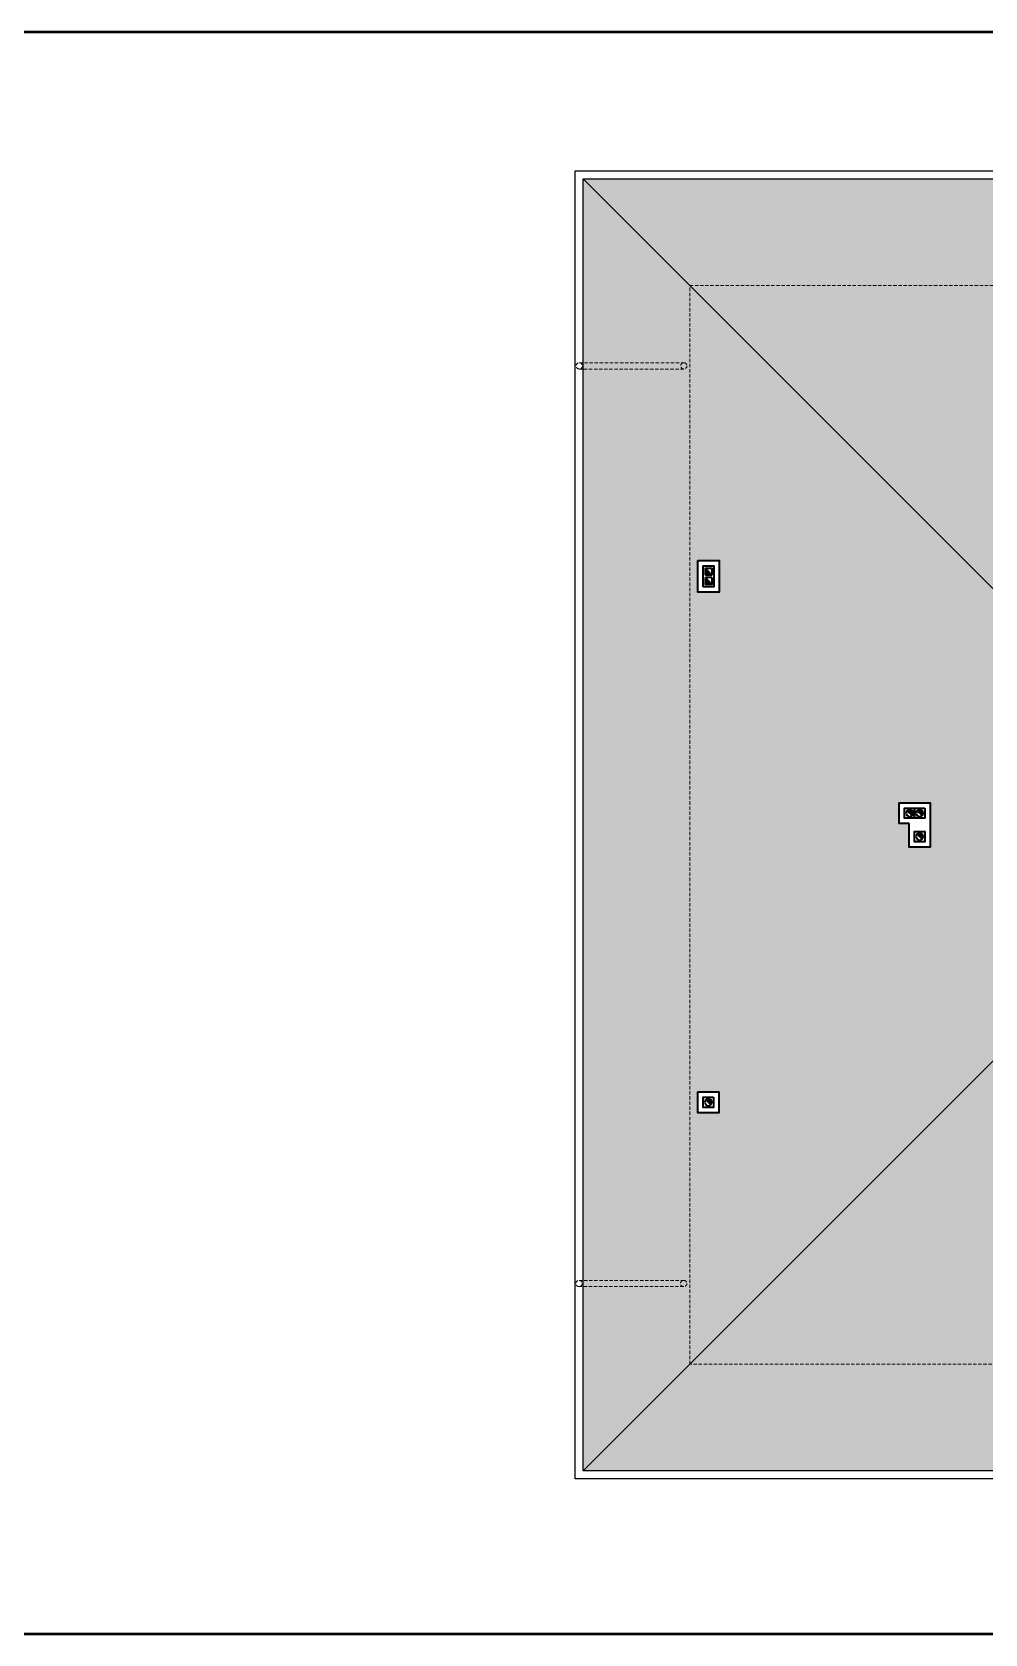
# Model space of a CAD drawing. Header units: millimetres. Extents: x 1852829 to 1882754, y -270850 to -231658.
# Drawn here: x 1867490 to 1869275, y -270850 to -267850 of the extents above; entities that cross this region are included whole.
import ezdxf

# ---------------------------------------------------------------- set-up
doc = ezdxf.new("R2010")
doc.units = ezdxf.units.MM
doc.linetypes.add('izdüşüm ön', pattern=[9.525, 6.35, -3.175])
for name, color, linetype, lineweight in [('a_duvar', 251, 'Continuous', 35), ('a_görünüş', 32, 'Continuous', 25), ('a_hatch_misc', 251, 'Continuous', 15), ('a_izdüşüm_ön', 6, 'izdüşüm ön', 9), ('a_çerçeve_line', 7, 'Continuous', 50)]:
    doc.layers.add(name, color=color, linetype=linetype, lineweight=lineweight)

# ---------------------------------------------------------------- blocks, each defined once
blk = doc.blocks.new('baca_şönt')
at = {"layer": 'a_duvar'}
h = blk.add_hatch(color=256, dxfattribs=at)
h.dxf.hatch_style = 1
h.paths.add_polyline_path([(21.5, -5), (21.5, -17), (35, -17)])
h.paths.add_polyline_path([(4, -5), (4, -17), (17.5, -17)])
for p, q in [((4, -5), (17.5, -17)), ((17.5, -5), (17.5, -17)), ((21.5, -5), (21.5, -17)), ((21.5, -5), (35, -17))]:
    blk.add_line(p, q, dxfattribs=at)
blk.add_lwpolyline([(0, -21), (39, -21), (39, -1), (0, -1)], close=True, dxfattribs=at)
for points in [[(17.5, -5), (4, -5), (4, -17), (17.5, -17)], [(21.5, -17), (35, -17), (35, -5), (21.5, -5)]]:
    blk.add_lwpolyline(points, dxfattribs=at)
blk = doc.blocks.new('baca_müstakil')
at = {"layer": 'a_duvar'}
h = blk.add_hatch(color=256, dxfattribs=at)
h.dxf.hatch_style = 1
h.paths.add_polyline_path([(4.9, -4.9, 0.198912), (3, -9.5, 0.668179), (14.1, -14.1)])
blk.add_line((4.9, -4.9), (14.1, -14.1), dxfattribs=at)
blk.add_lwpolyline([(0, -19), (19, -19), (19, 0), (0, 0)], close=True, dxfattribs=at)
blk.add_circle((9.5, -9.5), 6.5, dxfattribs=at)

msp = doc.modelspace()

# ---------------------------------------------------------------- hatches: boundary and pattern name
at = {"layer": 'a_hatch_misc', "ltscale": 10}
h = msp.add_hatch(dxfattribs=at)
h.set_pattern_fill('AR-RSHKE', color=256, scale=0.15, angle=180)
h.set_pattern_definition([(180, (-86834.217, -24943.233), (-97.155, -45.72), [22.86, -19.05, 26.67, -11.43, 34.29, -15.24]), (180, (-86857.077, -24945.14), (-97.155, -45.72), [19.05, -72.39, 15.24, -22.86]), (180, (-86902.797, -24940.376), (-97.155, -45.72), [11.43, -118.11]), (270, (-86834.217, -24943.233), (32.385, -45.72), [43.815, -139.065]), (270, (-86857.077, -24943.233), (32.385, -45.72), [42.8625, -140.0175]), (270, (-86876.127, -24943.233), (32.385, -45.72), [40.005, -142.875]), (270, (-86902.797, -24940.376), (32.385, -45.72), [43.815, -139.065]), (270, (-86914.227, -24940.376), (32.385, -45.72), [43.815, -139.065]), (270, (-86948.517, -24943.233), (32.385, -45.72), [41.91, -140.97])])
h.paths.add_polyline_path([(1869542.7, -268839.5), (1869542.7, -268919.5), (1869462.7, -268919.5), (1869462.7, -268839.5)], flags=16)
h.paths.add_polyline_path([(1869982.7, -268839.5), (1870062.7, -268839.5), (1870062.7, -268919.5), (1869982.7, -268919.5)], flags=16)
h.paths.add_polyline_path([(1869711.7, -268942.6), (1869711.7, -268854.6), (1869799.7, -268854.6), (1869799.7, -268942.6)], flags=16)
h.paths.add_polyline_path([(1871002.7, -268124.5), (1868522.7, -268124.5), (1869565.7, -269167.5), (1869959.7, -269167.5)])
h = msp.add_hatch(dxfattribs=at)
h.set_pattern_fill('AR-RSHKE', color=256, scale=0.15, angle=270)
h.set_pattern_definition([(270, (-86834.217, -24943.233), (45.72, -97.155), [22.86, -19.05, 26.67, -11.43, 34.29, -15.24]), (270, (-86832.312, -24966.093), (45.72, -97.155), [19.05, -72.39, 15.24, -22.86]), (270, (-86837.075, -25011.813), (45.72, -97.155), [11.43, -118.11]), (0, (-86834.217, -24943.233), (45.72, 32.385), [43.815, -139.065]), (0, (-86834.217, -24966.093), (45.72, 32.385), [42.8625, -140.0175]), (0, (-86834.217, -24985.143), (45.72, 32.385), [40.005, -142.875]), (0, (-86837.075, -25011.813), (45.72, 32.385), [43.815, -139.065]), (0, (-86837.075, -25023.243), (45.72, 32.385), [43.815, -139.065]), (0, (-86834.217, -25057.533), (45.72, 32.385), [41.91, -140.97])])
h.paths.add_polyline_path([(1869387.7, -269397), (1869317.7, -269397), (1869317.7, -269272), (1869385.7, -269271.5), (1869385.7, -269167.5), (1869565.7, -269167.5), (1868522.7, -268124.5), (1868522.7, -270544.5), (1869385.7, -269681.5)])
h.paths.add_polyline_path([(1869133.7, -269376), (1869133.7, -269332), (1869114.7, -269332), (1869114.7, -269293), (1869172.7, -269293), (1869172.7, -269332), (1869172.7, -269376)], flags=16)
h.paths.add_polyline_path([(1868776.7, -269834.5), (1868776.7, -269873.5), (1868737.7, -269873.5), (1868737.7, -269834.5)], flags=16)
h.paths.add_polyline_path([(1868777.7, -268898.5), (1868737.7, -268898.5), (1868737.7, -268839.5), (1868777.7, -268839.5)], flags=16)
h = msp.add_hatch(dxfattribs=at)
h.set_pattern_fill('AR-RSHKE', color=256, scale=0.15)
h.set_pattern_definition([(0, (-86834.217, -24943.233), (97.155, 45.72), [22.86, -19.05, 26.67, -11.43, 34.29, -15.24]), (0, (-86811.357, -24941.33), (97.155, 45.72), [19.05, -72.39, 15.24, -22.86]), (0, (-86765.637, -24946.09), (97.155, 45.72), [11.43, -118.11]), (90, (-86834.217, -24943.233), (-32.385, 45.72), [43.815, -139.065]), (90, (-86811.357, -24943.233), (-32.385, 45.72), [42.8625, -140.0175]), (90, (-86792.307, -24943.233), (-32.385, 45.72), [40.005, -142.875]), (90, (-86765.637, -24946.09), (-32.385, 45.72), [43.815, -139.065]), (90, (-86754.207, -24946.09), (-32.385, 45.72), [43.815, -139.065]), (90, (-86719.917, -24943.233), (-32.385, 45.72), [41.91, -140.97])])
h.paths.add_polyline_path([(1870064.7, -269606.5), (1870064.7, -269846.5), (1869803.7, -269846.5), (1869803.7, -269894.5), (1869721.7, -269894.5), (1869721.7, -269846.5), (1869385.7, -269846.5), (1869385.7, -269681.5), (1868522.7, -270544.5), (1871002.7, -270544.5)])
h.paths.add_polyline_path([(1870172.7, -269829.5), (1870172.7, -269770.5), (1870212.7, -269770.5), (1870212.7, -269829.5)], flags=16)
h.paths.add_polyline_path([(1869352.7, -269829.5), (1869312.7, -269829.5), (1869312.7, -269770.5), (1869352.7, -269770.5)], flags=16)

# ---------------------------------------------------------------- linework, layer by layer
at = {"layer": 'a_duvar'}
for points in [[(1868737.7, -268839.5), (1868777.7, -268839.5), (1868777.7, -268898.5), (1868737.7, -268898.5)], [(1869143.7, -269347), (1869162.7, -269347), (1869162.7, -269366), (1869143.7, -269366)], [(1868737.7, -269834.5), (1868776.7, -269834.5), (1868776.7, -269873.5), (1868737.7, -269873.5)]]:
    msp.add_lwpolyline(points, close=True, dxfattribs=at)
for points in [[(1869133.7, -269332), (1869114.7, -269332), (1869114.7, -269293), (1869172.7, -269293), (1869172.7, -269332)], [(1869172.7, -269332), (1869172.7, -269376), (1869133.7, -269376), (1869133.7, -269332)]]:
    msp.add_lwpolyline(points, dxfattribs=at)
at = {"layer": 'a_görünüş', "color": 251}
for p, q in [((1868522.7, -268124.5), (1869565.7, -269167.5)), ((1869385.7, -269681.5), (1868522.7, -270544.5))]:
    msp.add_line(p, q, dxfattribs=at)
for points in [[(1868507.7, -268109.5), (1871017.7, -268109.5), (1871017.7, -270559.5), (1868507.7, -270559.5)], [(1868522.7, -268124.5), (1871002.7, -268124.5), (1871002.7, -270544.5), (1868522.7, -270544.5)]]:
    msp.add_lwpolyline(points, close=True, dxfattribs=at)
at = {"layer": 'a_izdüşüm_ön', "color": 251}
msp.add_lwpolyline([(1868722.7, -268324.5), (1870802.7, -268324.5), (1870802.7, -270344.5), (1868722.7, -270344.5)], close=True, dxfattribs=at)
for points in [[(1868515.5, -268469), (1868711.3, -268469)], [(1868711.3, -268480.8), (1868515.5, -268480.8)], [(1868514.9, -270187.5), (1868711, -270187.5)], [(1868711, -270199.3), (1868514.9, -270199.3)]]:
    msp.add_lwpolyline(points, dxfattribs=at)
for centre in [(1868515.5, -268474.9), (1868711.3, -268474.9), (1868514.9, -270193.4), (1868711, -270193.4)]:
    msp.add_circle(centre, 5.92, dxfattribs=at)
at = {"layer": 'a_çerçeve_line'}
msp.add_lwpolyline([(1872123.9, -270849.7), (1872123.9, -267849.7), (1853005.4, -267849.7), (1853005.4, -270849.7)], close=True, dxfattribs=at)

# ---------------------------------------------------------------- block references
at = {"layer": 'a_duvar', "xscale": -1}
for name, p, rotation in [('baca_şönt', (1868768.7, -268888.5), 270.0000000000001), ('baca_müstakil', (1869124.7, -269303), 90), ('baca_müstakil', (1869143.7, -269303), 90), ('baca_müstakil', (1869143.7, -269347), 90), ('baca_müstakil', (1868747.7, -269844.5), 90)]:
    msp.add_blockref(name, p, dxfattribs=dict(at, rotation=rotation))

doc.saveas('drawing.dxf')
